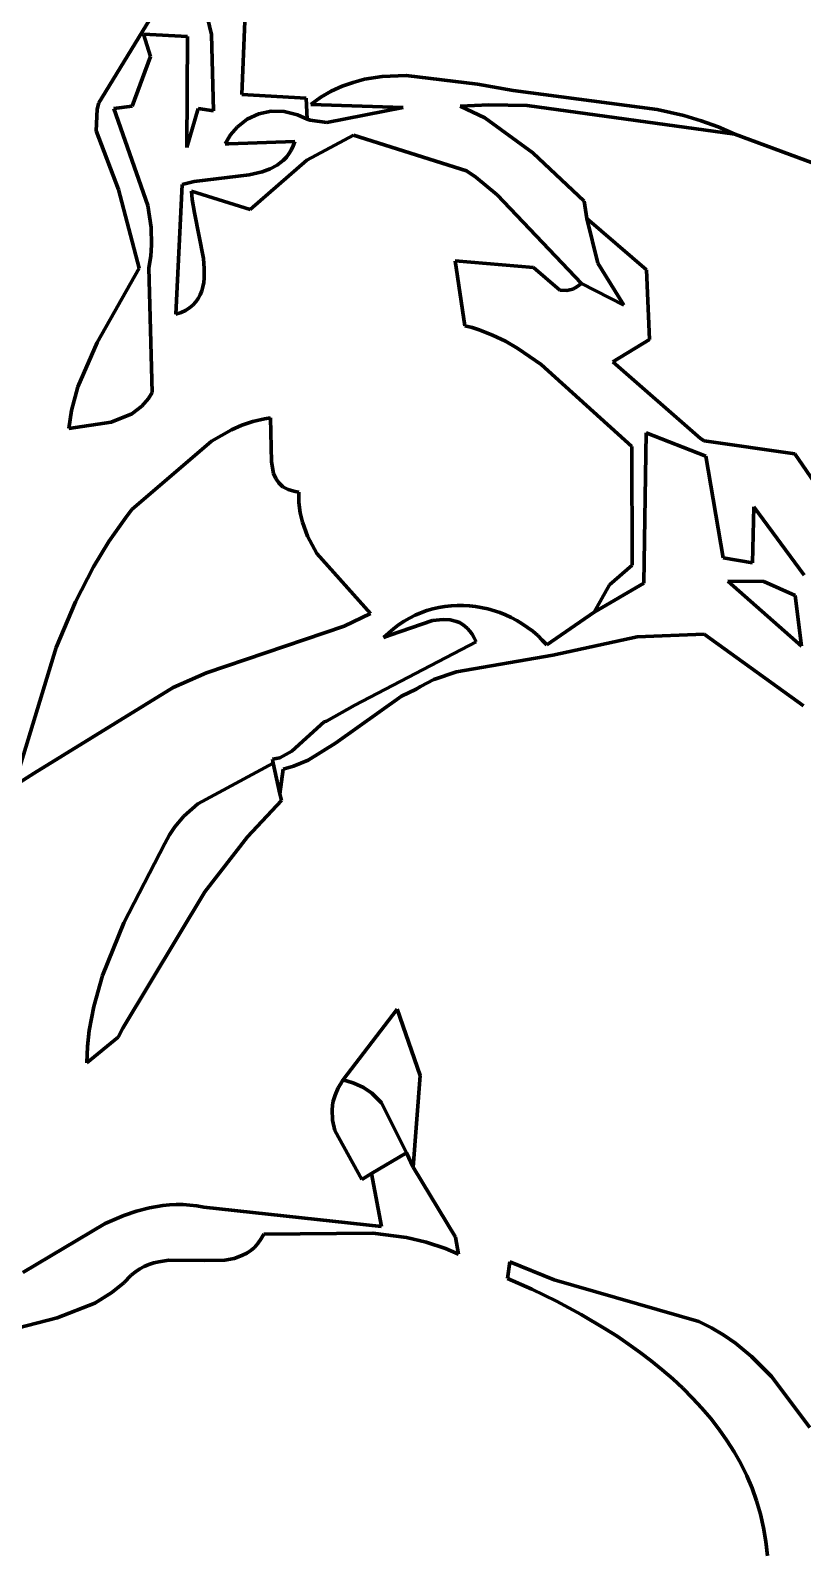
# Model space of a CAD drawing. Header units: millimetres. Extents: x 0 to 8.3, y 0 to 12.4.
# Drawn here: x 5.048 to 5.761, y 9.379 to 10.788 of the extents above; entities that cross this region are included whole.
import ezdxf

# ---------------------------------------------------------------- set-up
doc = ezdxf.new("R2010")
doc.units = ezdxf.units.MM
for name, color, linetype, lineweight in [('color#131313ff', 7, 'CONTINUOUS', 100), ('color#7c7c7cff', 7, 'CONTINUOUS', 100), ('color#c5c5c5ff', 7, 'CONTINUOUS', 100), ('color#ffffffff', 7, 'CONTINUOUS', 100)]:
    doc.layers.add(name, color=color, linetype=linetype, lineweight=lineweight)

msp = doc.modelspace()

# ---------------------------------------------------------------- linework, layer by layer
at = {"layer": 'color#131313ff'}
for p, q in [((5.1993, 10.8487), (5.2149, 10.7844)), ((5.1107, 10.7211), (5.1572, 10.7973)), ((5.243, 10.7287), (5.2458, 10.7965)), ((5.1926, 10.7825), (5.1519, 10.7845)), ((5.1519, 10.7845), (5.1586, 10.7638)), ((5.1922, 10.6797), (5.1926, 10.7825)), ((5.2149, 10.7844), (5.2167, 10.7135)), ((5.1586, 10.7638), (5.1416, 10.7178)), ((5.3356, 10.7364), (5.3256, 10.7318)), ((5.3459, 10.74), (5.3356, 10.7364)), ((5.3564, 10.7428), (5.3459, 10.74)), ((5.3726, 10.7453), (5.3564, 10.7428)), ((5.3947, 10.7463), (5.3726, 10.7453)), ((5.4609, 10.7383), (5.3947, 10.7463)), ((5.4938, 10.7323), (5.4609, 10.7383)), ((5.3024, 10.7254), (5.243, 10.7287)), ((5.3032, 10.7059), (5.3024, 10.7254)), ((5.3159, 10.7262), (5.3066, 10.7194)), ((5.3256, 10.7318), (5.3159, 10.7262)), ((5.627, 10.715), (5.4938, 10.7323)), ((5.1083, 10.6952), (5.1092, 10.7153)), ((5.1092, 10.7153), (5.1107, 10.7211)), ((5.1416, 10.7178), (5.1247, 10.7157)), ((5.1247, 10.7157), (5.156, 10.6262)), ((5.2025, 10.7159), (5.1922, 10.6797)), ((5.2167, 10.7135), (5.2025, 10.7159)), ((5.3066, 10.7194), (5.3922, 10.7166)), ((5.3922, 10.7166), (5.3216, 10.7029)), ((5.6514, 10.7093), (5.627, 10.715)), ((5.6674, 10.7045), (5.6514, 10.7093)), ((5.1288, 10.6408), (5.1083, 10.6952)), ((5.3062, 10.705), (5.3032, 10.7059)), ((5.3216, 10.7029), (5.3062, 10.705)), ((5.6831, 10.6988), (5.6674, 10.7045)), ((5.6987, 10.6919), (5.6831, 10.6988)), ((5.7778, 10.6627), (5.6987, 10.6919)), ((5.148, 10.5682), (5.1288, 10.6408)), ((5.156, 10.6262), (5.159, 10.6056)), ((5.159, 10.6056), (5.1594, 10.5898)), ((5.1594, 10.5898), (5.1587, 10.5791)), ((5.1091, 10.4993), (5.148, 10.5682)), ((5.1587, 10.5791), (5.157, 10.5683)), ((5.157, 10.5683), (5.1601, 10.4531)), ((5.0912, 10.4582), (5.1091, 10.4993)), ((5.0854, 10.4365), (5.0912, 10.4582)), ((5.1506, 10.4404), (5.1412, 10.4332)), ((5.1566, 10.4475), (5.1506, 10.4404)), ((5.1601, 10.4531), (5.1566, 10.4475)), ((5.0829, 10.4197), (5.0854, 10.4365)), ((5.1412, 10.4332), (5.1222, 10.4255)), ((5.243, 10.4228), (5.2532, 10.4262)), ((5.2532, 10.4262), (5.2639, 10.4287)), ((5.2639, 10.4287), (5.2695, 10.4296)), ((5.2695, 10.4296), (5.2703, 10.3888)), ((5.1222, 10.4255), (5.0829, 10.4197)), ((5.2148, 10.4081), (5.2333, 10.4186)), ((5.2333, 10.4186), (5.243, 10.4228)), ((5.6144, 10.2767), (5.6166, 10.4157)), ((5.6166, 10.4157), (5.672, 10.3942)), ((5.1412, 10.3449), (5.2148, 10.4081)), ((5.2703, 10.3888), (5.2723, 10.3781)), ((5.672, 10.3942), (5.688, 10.3)), ((5.2723, 10.3781), (5.2743, 10.3734)), ((5.2743, 10.3734), (5.2771, 10.3694)), ((5.2771, 10.3694), (5.2789, 10.3676)), ((5.2789, 10.3676), (5.2809, 10.3659)), ((5.2809, 10.3659), (5.2832, 10.3645)), ((5.2832, 10.3645), (5.2858, 10.3633)), ((5.2858, 10.3633), (5.2888, 10.3623)), ((5.2888, 10.3623), (5.2921, 10.3616)), ((5.2921, 10.3616), (5.2957, 10.361)), ((5.2957, 10.361), (5.2957, 10.3513)), ((5.1356, 10.3376), (5.1412, 10.3449)), ((5.2957, 10.3513), (5.2969, 10.3419)), ((5.2969, 10.3419), (5.2989, 10.333)), ((5.7151, 10.2954), (5.7161, 10.3474)), ((5.7161, 10.3474), (5.7627, 10.284)), ((5.1199, 10.3151), (5.1356, 10.3376)), ((5.2989, 10.333), (5.3036, 10.3202)), ((5.1058, 10.2917), (5.1199, 10.3151)), ((5.3036, 10.3202), (5.3123, 10.3043)), ((5.3123, 10.3043), (5.3619, 10.2488)), ((5.688, 10.3), (5.7151, 10.2954)), ((5.0892, 10.2593), (5.1058, 10.2917)), ((5.5686, 10.2498), (5.6144, 10.2767)), ((5.6922, 10.2786), (5.7603, 10.2184)), ((5.7256, 10.2784), (5.6922, 10.2786)), ((5.7543, 10.2653), (5.7256, 10.2784)), ((5.0714, 10.2172), (5.0892, 10.2593)), ((5.7603, 10.2184), (5.7543, 10.2653)), ((5.3619, 10.2488), (5.3376, 10.2369)), ((5.3929, 10.2415), (5.398, 10.2444)), ((5.398, 10.2444), (5.4032, 10.247)), ((5.4032, 10.247), (5.4085, 10.2493)), ((5.4085, 10.2493), (5.4139, 10.2513)), ((5.4139, 10.2513), (5.4194, 10.2529)), ((5.4291, 10.2432), (5.4193, 10.2422)), ((5.4194, 10.2529), (5.425, 10.2542)), ((5.425, 10.2542), (5.4306, 10.2551)), ((5.4354, 10.2428), (5.4291, 10.2432)), ((5.4306, 10.2551), (5.4363, 10.2557)), ((5.4363, 10.2557), (5.442, 10.2561)), ((5.442, 10.2561), (5.4477, 10.256)), ((5.4477, 10.256), (5.4534, 10.2557)), ((5.4534, 10.2557), (5.459, 10.2551)), ((5.459, 10.2551), (5.4703, 10.2529)), ((5.4703, 10.2529), (5.4813, 10.2495)), ((5.4813, 10.2495), (5.4867, 10.2473)), ((5.4867, 10.2473), (5.4919, 10.2449)), ((5.4919, 10.2449), (5.4971, 10.2421)), ((5.5249, 10.2196), (5.5686, 10.2498)), ((5.3376, 10.2369), (5.2102, 10.1937)), ((5.374, 10.2263), (5.3785, 10.2306)), ((5.3785, 10.2306), (5.3831, 10.2346)), ((5.4193, 10.2422), (5.3797, 10.2286)), ((5.3831, 10.2346), (5.3879, 10.2382)), ((5.3879, 10.2382), (5.3929, 10.2415)), ((5.4413, 10.2414), (5.4354, 10.2428)), ((5.444, 10.2402), (5.4413, 10.2414)), ((5.4467, 10.2388), (5.444, 10.2402)), ((5.4492, 10.237), (5.4467, 10.2388)), ((5.4516, 10.2348), (5.4492, 10.237)), ((5.4538, 10.2323), (5.4516, 10.2348)), ((5.4558, 10.2294), (5.4538, 10.2323)), ((5.4577, 10.2261), (5.4558, 10.2294)), ((5.4971, 10.2421), (5.5022, 10.2391)), ((5.5022, 10.2391), (5.507, 10.2358)), ((5.507, 10.2358), (5.5118, 10.2322)), ((5.5118, 10.2322), (5.5164, 10.2283)), ((5.6702, 10.2294), (5.6083, 10.227)), ((5.7621, 10.1632), (5.6702, 10.2294)), ((5.0368, 10.1036), (5.0714, 10.2172)), ((5.3473, 10.1639), (5.4594, 10.2224)), ((5.3797, 10.2286), (5.374, 10.2263)), ((5.4594, 10.2224), (5.4577, 10.2261)), ((5.5164, 10.2283), (5.5207, 10.2241)), ((5.5207, 10.2241), (5.5249, 10.2196)), ((5.6083, 10.227), (5.5305, 10.2101)), ((5.5305, 10.2101), (5.4415, 10.1948)), ((5.2102, 10.1937), (5.1794, 10.1801)), ((5.4203, 10.1875), (5.4081, 10.1812)), ((5.4415, 10.1948), (5.4203, 10.1875)), ((5.1794, 10.1801), (5.0509, 10.101)), ((5.4042, 10.1786), (5.3906, 10.1723)), ((5.4081, 10.1812), (5.4042, 10.1786)), ((5.3211, 10.1492), (5.3473, 10.1639)), ((5.3906, 10.1723), (5.3295, 10.1286)), ((5.289, 10.1214), (5.319, 10.1484)), ((5.319, 10.1484), (5.3211, 10.1492)), ((5.278, 10.1152), (5.289, 10.1214)), ((5.3295, 10.1286), (5.3043, 10.1131)), ((5.2712, 10.1138), (5.278, 10.1152)), ((5.272, 10.1101), (5.2712, 10.1138)), ((5.2782, 10.0819), (5.272, 10.1101)), ((5.2812, 10.1046), (5.2782, 10.0819)), ((5.2908, 10.1074), (5.2812, 10.1046)), ((5.3043, 10.1131), (5.2908, 10.1074)), ((5.0509, 10.101), (4.9488, 10.0358)), ((5.3628, 9.7305), (5.3953, 9.7496)), ((5.3953, 9.7496), (5.4014, 9.7364)), ((5.4014, 9.7364), (5.4403, 9.6718)), ((5.3721, 9.6815), (5.3628, 9.7305)), ((5.1338, 9.6919), (5.1456, 9.6959)), ((5.1456, 9.6959), (5.1576, 9.6989)), ((5.1576, 9.6989), (5.1698, 9.701)), ((5.1698, 9.701), (5.176, 9.7015)), ((5.176, 9.7015), (5.1823, 9.7018)), ((5.1823, 9.7018), (5.1886, 9.7018)), ((5.1886, 9.7018), (5.195, 9.7014)), ((5.195, 9.7014), (5.2014, 9.7007)), ((5.2014, 9.7007), (5.2079, 9.6996)), ((5.2079, 9.6996), (5.3721, 9.6815)), ((5.0405, 9.6391), (5.1165, 9.6845)), ((5.1165, 9.6845), (5.1338, 9.6919)), ((5.2576, 9.6658), (5.2545, 9.6623)), ((5.2606, 9.6699), (5.2576, 9.6658)), ((5.2633, 9.6745), (5.2606, 9.6699)), ((5.3641, 9.6754), (5.2633, 9.6745)), ((5.3951, 9.6715), (5.3641, 9.6754)), ((5.4133, 9.6672), (5.3951, 9.6715)), ((5.4313, 9.6611), (5.4133, 9.6672)), ((5.4403, 9.6718), (5.4432, 9.6559)), ((5.2357, 9.6521), (5.2271, 9.6506)), ((5.2398, 9.6534), (5.2357, 9.6521)), ((5.2437, 9.655), (5.2398, 9.6534)), ((5.2475, 9.657), (5.2437, 9.655)), ((5.2511, 9.6594), (5.2475, 9.657)), ((5.2545, 9.6623), (5.2511, 9.6594)), ((5.4432, 9.6559), (5.4313, 9.6611)), ((5.1445, 9.6398), (5.1406, 9.6366)), ((5.1486, 9.6425), (5.1445, 9.6398)), ((5.1528, 9.6447), (5.1486, 9.6425)), ((5.1571, 9.6465), (5.1528, 9.6447)), ((5.1615, 9.6479), (5.1571, 9.6465)), ((5.1661, 9.649), (5.1615, 9.6479)), ((5.1754, 9.6503), (5.1661, 9.649)), ((5.2088, 9.65), (5.1754, 9.6503)), ((5.2271, 9.6506), (5.2088, 9.65)), ((5.4885, 9.6336), (5.4907, 9.6489)), ((5.4907, 9.6489), (5.5317, 9.6323)), ((5.1338, 9.6295), (5.1229, 9.6204)), ((5.1406, 9.6366), (5.1338, 9.6295)), ((5.5111, 9.6235), (5.4885, 9.6336)), ((5.5339, 9.6124), (5.5111, 9.6235)), ((5.5317, 9.6323), (5.6653, 9.5938)), ((5.107, 9.6106), (5.0722, 9.597)), ((5.1229, 9.6204), (5.107, 9.6106)), ((5.5565, 9.6002), (5.5339, 9.6124)), ((5.0722, 9.597), (5.017, 9.583)), ((5.5788, 9.587), (5.5565, 9.6002)), ((5.5898, 9.58), (5.5788, 9.587)), ((5.6653, 9.5938), (5.6772, 9.5879)), ((5.6772, 9.5879), (5.6885, 9.5812)), ((5.6885, 9.5812), (5.6992, 9.5738)), ((5.6005, 9.5727), (5.5898, 9.58)), ((5.6111, 9.5651), (5.6005, 9.5727)), ((5.6992, 9.5738), (5.7142, 9.5614)), ((5.6214, 9.5572), (5.6111, 9.5651)), ((5.6314, 9.5491), (5.6214, 9.5572)), ((5.7142, 9.5614), (5.7324, 9.5428)), ((5.6412, 9.5406), (5.6314, 9.5491)), ((5.6506, 9.5319), (5.6412, 9.5406)), ((5.7324, 9.5428), (5.7679, 9.4957)), ((5.6596, 9.5228), (5.6506, 9.5319)), ((5.6682, 9.5135), (5.6596, 9.5228)), ((5.6764, 9.5039), (5.6682, 9.5135)), ((5.6841, 9.4939), (5.6764, 9.5039)), ((5.6913, 9.4837), (5.6841, 9.4939)), ((5.698, 9.4731), (5.6913, 9.4837)), ((5.7041, 9.4623), (5.698, 9.4731)), ((5.7097, 9.4511), (5.7041, 9.4623)), ((5.7146, 9.4395), (5.7097, 9.4511)), ((5.7188, 9.4277), (5.7146, 9.4395)), ((5.7224, 9.4155), (5.7188, 9.4277)), ((5.7253, 9.403), (5.7224, 9.4155)), ((5.7274, 9.3902), (5.7253, 9.403)), ((5.7287, 9.377), (5.7274, 9.3902))]:
    msp.add_line(p, q, dxfattribs=at)
at = {"layer": 'color#7c7c7cff'}
for p, q in [((5.3256, 10.7318), (5.3356, 10.7364)), ((5.3356, 10.7364), (5.3459, 10.74)), ((5.3459, 10.74), (5.3564, 10.7428)), ((5.3564, 10.7428), (5.3726, 10.7453)), ((5.3726, 10.7453), (5.3947, 10.7463)), ((5.3947, 10.7463), (5.4609, 10.7383)), ((5.4609, 10.7383), (5.4938, 10.7323)), ((5.3066, 10.7194), (5.3159, 10.7262)), ((5.3159, 10.7262), (5.3256, 10.7318)), ((5.4938, 10.7323), (5.627, 10.715)), ((5.248, 10.7059), (5.2587, 10.7108)), ((5.2587, 10.7108), (5.2702, 10.7132)), ((5.2702, 10.7132), (5.2822, 10.7129)), ((5.2822, 10.7129), (5.2943, 10.7099)), ((5.2943, 10.7099), (5.3032, 10.7059)), ((5.3922, 10.7166), (5.3066, 10.7194)), ((5.3216, 10.7029), (5.3922, 10.7166)), ((5.4714, 10.7193), (5.4448, 10.7181)), ((5.4448, 10.7181), (5.4676, 10.7073)), ((5.5066, 10.7185), (5.4714, 10.7193)), ((5.6987, 10.6919), (5.5066, 10.7185)), ((5.627, 10.715), (5.6514, 10.7093)), ((5.6514, 10.7093), (5.6674, 10.7045)), ((5.2325, 10.6915), (5.2385, 10.6986)), ((5.2385, 10.6986), (5.248, 10.7059)), ((5.3032, 10.7059), (5.3062, 10.705)), ((5.3062, 10.705), (5.3216, 10.7029)), ((5.4676, 10.7073), (5.5118, 10.6749)), ((5.6674, 10.7045), (5.6831, 10.6988)), ((5.6831, 10.6988), (5.6987, 10.6919)), ((5.2275, 10.6831), (5.2325, 10.6915)), ((5.231, 10.6832), (5.2275, 10.6831)), ((5.2919, 10.6854), (5.231, 10.6832)), ((5.2886, 10.6774), (5.2904, 10.6812)), ((5.2904, 10.6812), (5.2919, 10.6854)), ((5.3461, 10.6912), (5.3029, 10.6681)), ((5.4506, 10.6581), (5.3461, 10.6912)), ((5.3029, 10.6681), (5.2506, 10.6224)), ((5.2757, 10.6635), (5.2787, 10.6657)), ((5.2787, 10.6657), (5.2816, 10.6681)), ((5.2816, 10.6681), (5.2842, 10.6709)), ((5.2842, 10.6709), (5.2865, 10.674)), ((5.2865, 10.674), (5.2886, 10.6774)), ((5.5118, 10.6749), (5.5594, 10.6302)), ((5.1989, 10.6484), (5.2498, 10.6543)), ((5.2498, 10.6543), (5.2617, 10.6571)), ((5.2617, 10.6571), (5.269, 10.6599)), ((5.269, 10.6599), (5.2757, 10.6635)), ((5.4593, 10.6523), (5.4506, 10.6581)), ((5.4791, 10.636), (5.4593, 10.6523)), ((5.182, 10.5255), (5.1877, 10.6456)), ((5.1877, 10.6456), (5.1989, 10.6484)), ((5.2506, 10.6224), (5.1964, 10.6392)), ((5.1964, 10.6392), (5.197, 10.6317)), ((5.197, 10.6317), (5.1991, 10.6192)), ((5.5568, 10.5538), (5.4791, 10.636)), ((5.5594, 10.6302), (5.562, 10.6141)), ((5.1991, 10.6192), (5.2075, 10.577)), ((5.562, 10.6141), (5.572, 10.5727)), ((5.2075, 10.577), (5.2082, 10.5678)), ((5.2082, 10.5678), (5.2082, 10.559)), ((5.572, 10.5727), (5.5962, 10.5338)), ((5.2077, 10.5548), (5.207, 10.5508)), ((5.2082, 10.559), (5.2077, 10.5548)), ((5.5962, 10.5338), (5.5568, 10.5538)), ((5.2026, 10.5399), (5.2004, 10.5368)), ((5.2045, 10.5433), (5.2026, 10.5399)), ((5.2059, 10.547), (5.2045, 10.5433)), ((5.207, 10.5508), (5.2059, 10.547)), ((5.1867, 10.5271), (5.182, 10.5255)), ((5.1909, 10.529), (5.1867, 10.5271)), ((5.1946, 10.5313), (5.1909, 10.529)), ((5.1977, 10.5339), (5.1946, 10.5313)), ((5.2004, 10.5368), (5.1977, 10.5339)), ((5.6922, 10.2786), (5.7256, 10.2784)), ((5.7603, 10.2184), (5.6922, 10.2786)), ((5.7256, 10.2784), (5.7543, 10.2653)), ((5.7543, 10.2653), (5.7603, 10.2184)), ((5.3291, 9.8032), (5.3321, 9.81)), ((5.3321, 9.81), (5.334, 9.8134)), ((5.334, 9.8134), (5.3362, 9.8169)), ((5.3362, 9.8169), (5.3398, 9.8162)), ((5.3398, 9.8162), (5.3465, 9.8143)), ((5.3465, 9.8143), (5.3554, 9.8102)), ((5.3554, 9.8102), (5.3632, 9.8048)), ((5.3264, 9.7899), (5.3272, 9.7965)), ((5.3272, 9.7965), (5.3291, 9.8032)), ((5.3632, 9.8048), (5.372, 9.7959)), ((5.372, 9.7959), (5.3953, 9.7496)), ((5.3268, 9.7801), (5.3264, 9.7899)), ((5.329, 9.7705), (5.3268, 9.7801)), ((5.3538, 9.725), (5.329, 9.7705)), ((5.3953, 9.7496), (5.3628, 9.7305)), ((5.3628, 9.7305), (5.3538, 9.725))]:
    msp.add_line(p, q, dxfattribs=at)
at = {"layer": 'color#c5c5c5ff'}
for p, q in [((5.562, 10.6141), (5.6171, 10.5665)), ((5.572, 10.5727), (5.562, 10.6141)), ((5.4491, 10.5149), (5.4401, 10.5749)), ((5.4401, 10.5749), (5.5126, 10.5686)), ((5.5126, 10.5686), (5.537, 10.5478)), ((5.5962, 10.5338), (5.572, 10.5727)), ((5.5527, 10.5508), (5.5568, 10.5538)), ((5.5568, 10.5538), (5.5962, 10.5338)), ((5.6171, 10.5665), (5.6198, 10.502)), ((5.537, 10.5478), (5.5435, 10.5473)), ((5.5435, 10.5473), (5.5489, 10.5488)), ((5.5489, 10.5488), (5.5527, 10.5508)), ((5.4557, 10.5131), (5.4491, 10.5149)), ((5.4622, 10.511), (5.4557, 10.5131)), ((5.4747, 10.5062), (5.4622, 10.511)), ((5.4866, 10.5005), (5.4747, 10.5062)), ((5.498, 10.4939), (5.4866, 10.5005)), ((5.6198, 10.502), (5.5859, 10.4814)), ((5.5195, 10.4789), (5.498, 10.4939)), ((5.6035, 10.4032), (5.5195, 10.4789)), ((5.5859, 10.4814), (5.6669, 10.4105)), ((5.6166, 10.4157), (5.6144, 10.2767)), ((5.672, 10.3942), (5.6166, 10.4157)), ((5.6038, 10.2933), (5.6035, 10.4032)), ((5.6669, 10.4105), (5.6702, 10.4085)), ((5.6702, 10.4085), (5.7542, 10.3963)), ((5.688, 10.3), (5.672, 10.3942)), ((5.7542, 10.3963), (5.7831, 10.3542)), ((5.7161, 10.3474), (5.7151, 10.2954)), ((5.7627, 10.284), (5.7161, 10.3474)), ((5.7151, 10.2954), (5.688, 10.3)), ((5.5829, 10.2752), (5.6038, 10.2933)), ((5.6144, 10.2767), (5.5686, 10.2498)), ((5.5686, 10.2498), (5.5829, 10.2752)), ((5.2024, 10.0726), (5.272, 10.1101)), ((5.272, 10.1101), (5.2782, 10.0819)), ((5.2795, 10.0758), (5.2483, 10.042)), ((5.2782, 10.0819), (5.2795, 10.0758)), ((5.1809, 10.0514), (5.1893, 10.0613)), ((5.1893, 10.0613), (5.2024, 10.0726)), ((5.176, 10.044), (5.1809, 10.0514)), ((5.134, 9.9624), (5.1719, 10.0359)), ((5.1719, 10.0359), (5.176, 10.044)), ((5.2483, 10.042), (5.2088, 9.9912)), ((5.2088, 9.9912), (5.1328, 9.865)), ((5.1142, 9.9138), (5.134, 9.9624)), ((5.106, 9.885), (5.1142, 9.9138)), ((5.1019, 9.863), (5.106, 9.885)), ((5.3362, 9.8169), (5.3866, 9.8825)), ((5.3866, 9.8825), (5.4078, 9.8214)), ((5.1003, 9.8481), (5.1019, 9.863)), ((5.1328, 9.865), (5.1286, 9.8568)), ((5.1286, 9.8568), (5.0996, 9.8329)), ((5.0996, 9.8329), (5.1003, 9.8481)), ((5.4078, 9.8214), (5.4014, 9.7364)), ((5.3398, 9.8162), (5.3362, 9.8169)), ((5.3465, 9.8143), (5.3398, 9.8162)), ((5.3554, 9.8102), (5.3465, 9.8143)), ((5.3632, 9.8048), (5.3554, 9.8102)), ((5.372, 9.7959), (5.3632, 9.8048)), ((5.3953, 9.7496), (5.372, 9.7959)), ((5.4014, 9.7364), (5.3953, 9.7496))]:
    msp.add_line(p, q, dxfattribs=at)
at = {"layer": 'color#ffffffff'}
for p, q in [((5.2149, 10.7844), (5.1993, 10.8487)), ((5.1572, 10.7973), (5.1107, 10.7211)), ((5.2458, 10.7965), (5.243, 10.7287)), ((5.1586, 10.7638), (5.1519, 10.7845)), ((5.1519, 10.7845), (5.1926, 10.7825)), ((5.1926, 10.7825), (5.1922, 10.6797)), ((5.2167, 10.7135), (5.2149, 10.7844)), ((5.1416, 10.7178), (5.1586, 10.7638)), ((5.243, 10.7287), (5.3024, 10.7254)), ((5.3024, 10.7254), (5.3032, 10.7059)), ((5.1092, 10.7153), (5.1083, 10.6952)), ((5.1107, 10.7211), (5.1092, 10.7153)), ((5.1247, 10.7157), (5.1416, 10.7178)), ((5.156, 10.6262), (5.1247, 10.7157)), ((5.1922, 10.6797), (5.2025, 10.7159)), ((5.2025, 10.7159), (5.2167, 10.7135)), ((5.2587, 10.7108), (5.248, 10.7059)), ((5.2702, 10.7132), (5.2587, 10.7108)), ((5.2822, 10.7129), (5.2702, 10.7132)), ((5.2943, 10.7099), (5.2822, 10.7129)), ((5.3032, 10.7059), (5.2943, 10.7099)), ((5.4448, 10.7181), (5.4714, 10.7193)), ((5.4676, 10.7073), (5.4448, 10.7181)), ((5.4714, 10.7193), (5.5066, 10.7185)), ((5.5066, 10.7185), (5.6987, 10.6919)), ((5.1083, 10.6952), (5.1288, 10.6408)), ((5.2385, 10.6986), (5.2325, 10.6915)), ((5.248, 10.7059), (5.2385, 10.6986)), ((5.5118, 10.6749), (5.4676, 10.7073)), ((5.2325, 10.6915), (5.2275, 10.6831)), ((5.2275, 10.6831), (5.231, 10.6832)), ((5.231, 10.6832), (5.2919, 10.6854)), ((5.2904, 10.6812), (5.2886, 10.6774)), ((5.2919, 10.6854), (5.2904, 10.6812)), ((5.3029, 10.6681), (5.3461, 10.6912)), ((5.3461, 10.6912), (5.4506, 10.6581)), ((5.6987, 10.6919), (5.7778, 10.6627)), ((5.2506, 10.6224), (5.3029, 10.6681)), ((5.2787, 10.6657), (5.2757, 10.6635)), ((5.2816, 10.6681), (5.2787, 10.6657)), ((5.2842, 10.6709), (5.2816, 10.6681)), ((5.2865, 10.674), (5.2842, 10.6709)), ((5.2886, 10.6774), (5.2865, 10.674)), ((5.5594, 10.6302), (5.5118, 10.6749)), ((5.2498, 10.6543), (5.1989, 10.6484)), ((5.2617, 10.6571), (5.2498, 10.6543)), ((5.269, 10.6599), (5.2617, 10.6571)), ((5.2757, 10.6635), (5.269, 10.6599)), ((5.4506, 10.6581), (5.4593, 10.6523)), ((5.4593, 10.6523), (5.4791, 10.636)), ((5.1288, 10.6408), (5.148, 10.5682)), ((5.1877, 10.6456), (5.182, 10.5255)), ((5.1989, 10.6484), (5.1877, 10.6456)), ((5.197, 10.6317), (5.1964, 10.6392)), ((5.1964, 10.6392), (5.2506, 10.6224)), ((5.159, 10.6056), (5.156, 10.6262)), ((5.1991, 10.6192), (5.197, 10.6317)), ((5.4791, 10.636), (5.5568, 10.5538)), ((5.562, 10.6141), (5.5594, 10.6302)), ((5.2075, 10.577), (5.1991, 10.6192)), ((5.6171, 10.5665), (5.562, 10.6141)), ((5.1594, 10.5898), (5.159, 10.6056)), ((5.1587, 10.5791), (5.1594, 10.5898)), ((5.148, 10.5682), (5.1091, 10.4993)), ((5.157, 10.5683), (5.1587, 10.5791)), ((5.1601, 10.4531), (5.157, 10.5683)), ((5.2082, 10.5678), (5.2075, 10.577)), ((5.2082, 10.559), (5.2082, 10.5678)), ((5.5126, 10.5686), (5.4401, 10.5749)), ((5.4401, 10.5749), (5.4491, 10.5149)), ((5.537, 10.5478), (5.5126, 10.5686)), ((5.207, 10.5508), (5.2077, 10.5548)), ((5.2077, 10.5548), (5.2082, 10.559)), ((5.5568, 10.5538), (5.5527, 10.5508)), ((5.6198, 10.502), (5.6171, 10.5665)), ((5.2004, 10.5368), (5.2026, 10.5399)), ((5.2026, 10.5399), (5.2045, 10.5433)), ((5.2045, 10.5433), (5.2059, 10.547)), ((5.2059, 10.547), (5.207, 10.5508)), ((5.5435, 10.5473), (5.537, 10.5478)), ((5.5489, 10.5488), (5.5435, 10.5473)), ((5.5527, 10.5508), (5.5489, 10.5488)), ((5.182, 10.5255), (5.1867, 10.5271)), ((5.1867, 10.5271), (5.1909, 10.529)), ((5.1909, 10.529), (5.1946, 10.5313)), ((5.1946, 10.5313), (5.1977, 10.5339)), ((5.1977, 10.5339), (5.2004, 10.5368)), ((5.4491, 10.5149), (5.4557, 10.5131)), ((5.4557, 10.5131), (5.4622, 10.511)), ((5.4622, 10.511), (5.4747, 10.5062)), ((5.1091, 10.4993), (5.0912, 10.4582)), ((5.4747, 10.5062), (5.4866, 10.5005)), ((5.4866, 10.5005), (5.498, 10.4939)), ((5.5859, 10.4814), (5.6198, 10.502)), ((5.498, 10.4939), (5.5195, 10.4789)), ((5.5195, 10.4789), (5.6035, 10.4032)), ((5.6669, 10.4105), (5.5859, 10.4814)), ((5.0912, 10.4582), (5.0854, 10.4365)), ((5.1412, 10.4332), (5.1506, 10.4404)), ((5.1506, 10.4404), (5.1566, 10.4475)), ((5.1566, 10.4475), (5.1601, 10.4531)), ((5.0854, 10.4365), (5.0829, 10.4197)), ((5.1222, 10.4255), (5.1412, 10.4332)), ((5.2532, 10.4262), (5.243, 10.4228)), ((5.2639, 10.4287), (5.2532, 10.4262)), ((5.2695, 10.4296), (5.2639, 10.4287)), ((5.2703, 10.3888), (5.2695, 10.4296)), ((5.0829, 10.4197), (5.1222, 10.4255)), ((5.2333, 10.4186), (5.2148, 10.4081)), ((5.243, 10.4228), (5.2333, 10.4186)), ((5.2148, 10.4081), (5.1412, 10.3449)), ((5.6035, 10.4032), (5.6038, 10.2933)), ((5.6702, 10.4085), (5.6669, 10.4105)), ((5.7542, 10.3963), (5.6702, 10.4085)), ((5.2723, 10.3781), (5.2703, 10.3888)), ((5.7831, 10.3542), (5.7542, 10.3963)), ((5.2743, 10.3734), (5.2723, 10.3781)), ((5.2771, 10.3694), (5.2743, 10.3734)), ((5.2789, 10.3676), (5.2771, 10.3694)), ((5.2809, 10.3659), (5.2789, 10.3676)), ((5.2832, 10.3645), (5.2809, 10.3659)), ((5.2858, 10.3633), (5.2832, 10.3645)), ((5.2888, 10.3623), (5.2858, 10.3633)), ((5.2921, 10.3616), (5.2888, 10.3623)), ((5.2957, 10.361), (5.2921, 10.3616)), ((5.2957, 10.3513), (5.2957, 10.361)), ((5.1412, 10.3449), (5.1356, 10.3376)), ((5.2969, 10.3419), (5.2957, 10.3513)), ((5.2989, 10.333), (5.2969, 10.3419)), ((5.1356, 10.3376), (5.1199, 10.3151)), ((5.3036, 10.3202), (5.2989, 10.333)), ((5.1199, 10.3151), (5.1058, 10.2917)), ((5.3123, 10.3043), (5.3036, 10.3202)), ((5.3619, 10.2488), (5.3123, 10.3043)), ((5.1058, 10.2917), (5.0892, 10.2593)), ((5.6038, 10.2933), (5.5829, 10.2752)), ((5.5829, 10.2752), (5.5686, 10.2498)), ((5.0892, 10.2593), (5.0714, 10.2172)), ((5.3376, 10.2369), (5.3619, 10.2488)), ((5.398, 10.2444), (5.3929, 10.2415)), ((5.4032, 10.247), (5.398, 10.2444)), ((5.4085, 10.2493), (5.4032, 10.247)), ((5.4139, 10.2513), (5.4085, 10.2493)), ((5.4194, 10.2529), (5.4139, 10.2513)), ((5.4193, 10.2422), (5.4291, 10.2432)), ((5.425, 10.2542), (5.4194, 10.2529)), ((5.4306, 10.2551), (5.425, 10.2542)), ((5.4291, 10.2432), (5.4354, 10.2428)), ((5.4363, 10.2557), (5.4306, 10.2551)), ((5.442, 10.2561), (5.4363, 10.2557)), ((5.4477, 10.256), (5.442, 10.2561)), ((5.4534, 10.2557), (5.4477, 10.256)), ((5.459, 10.2551), (5.4534, 10.2557)), ((5.4703, 10.2529), (5.459, 10.2551)), ((5.4813, 10.2495), (5.4703, 10.2529)), ((5.4867, 10.2473), (5.4813, 10.2495)), ((5.4919, 10.2449), (5.4867, 10.2473)), ((5.4971, 10.2421), (5.4919, 10.2449)), ((5.5686, 10.2498), (5.5249, 10.2196)), ((5.2102, 10.1937), (5.3376, 10.2369)), ((5.3785, 10.2306), (5.374, 10.2263)), ((5.3831, 10.2346), (5.3785, 10.2306)), ((5.3797, 10.2286), (5.4193, 10.2422)), ((5.3879, 10.2382), (5.3831, 10.2346)), ((5.3929, 10.2415), (5.3879, 10.2382)), ((5.4354, 10.2428), (5.4413, 10.2414)), ((5.4413, 10.2414), (5.444, 10.2402)), ((5.444, 10.2402), (5.4467, 10.2388)), ((5.4467, 10.2388), (5.4492, 10.237)), ((5.4492, 10.237), (5.4516, 10.2348)), ((5.4516, 10.2348), (5.4538, 10.2323)), ((5.4538, 10.2323), (5.4558, 10.2294)), ((5.4558, 10.2294), (5.4577, 10.2261)), ((5.5022, 10.2391), (5.4971, 10.2421)), ((5.507, 10.2358), (5.5022, 10.2391)), ((5.5118, 10.2322), (5.507, 10.2358)), ((5.5164, 10.2283), (5.5118, 10.2322)), ((5.6083, 10.227), (5.6702, 10.2294)), ((5.6702, 10.2294), (5.7621, 10.1632)), ((5.0714, 10.2172), (5.0368, 10.1036)), ((5.4594, 10.2224), (5.3473, 10.1639)), ((5.374, 10.2263), (5.3797, 10.2286)), ((5.4577, 10.2261), (5.4594, 10.2224)), ((5.5207, 10.2241), (5.5164, 10.2283)), ((5.5249, 10.2196), (5.5207, 10.2241)), ((5.5305, 10.2101), (5.6083, 10.227)), ((5.4415, 10.1948), (5.5305, 10.2101)), ((5.1794, 10.1801), (5.2102, 10.1937)), ((5.4081, 10.1812), (5.4203, 10.1875)), ((5.4203, 10.1875), (5.4415, 10.1948)), ((5.0509, 10.101), (5.1794, 10.1801)), ((5.3906, 10.1723), (5.4042, 10.1786)), ((5.4042, 10.1786), (5.4081, 10.1812)), ((5.3473, 10.1639), (5.3211, 10.1492)), ((5.3295, 10.1286), (5.3906, 10.1723)), ((5.319, 10.1484), (5.289, 10.1214)), ((5.3211, 10.1492), (5.319, 10.1484)), ((5.289, 10.1214), (5.278, 10.1152)), ((5.3043, 10.1131), (5.3295, 10.1286)), ((5.272, 10.1101), (5.2024, 10.0726)), ((5.278, 10.1152), (5.2712, 10.1138)), ((5.2712, 10.1138), (5.272, 10.1101)), ((5.2782, 10.0819), (5.2812, 10.1046)), ((5.2812, 10.1046), (5.2908, 10.1074)), ((5.2908, 10.1074), (5.3043, 10.1131)), ((4.9488, 10.0358), (5.0509, 10.101)), ((5.2483, 10.042), (5.2795, 10.0758)), ((5.2795, 10.0758), (5.2782, 10.0819)), ((5.1893, 10.0613), (5.1809, 10.0514)), ((5.2024, 10.0726), (5.1893, 10.0613)), ((5.1809, 10.0514), (5.176, 10.044)), ((5.1719, 10.0359), (5.134, 9.9624)), ((5.176, 10.044), (5.1719, 10.0359)), ((5.2088, 9.9912), (5.2483, 10.042)), ((5.1328, 9.865), (5.2088, 9.9912)), ((5.134, 9.9624), (5.1142, 9.9138)), ((5.1142, 9.9138), (5.106, 9.885)), ((5.106, 9.885), (5.1019, 9.863)), ((5.3866, 9.8825), (5.3362, 9.8169)), ((5.4078, 9.8214), (5.3866, 9.8825)), ((5.1019, 9.863), (5.1003, 9.8481)), ((5.1286, 9.8568), (5.1328, 9.865)), ((5.0996, 9.8329), (5.1286, 9.8568)), ((5.1003, 9.8481), (5.0996, 9.8329)), ((5.4014, 9.7364), (5.4078, 9.8214)), ((5.3321, 9.81), (5.3291, 9.8032)), ((5.334, 9.8134), (5.3321, 9.81)), ((5.3362, 9.8169), (5.334, 9.8134)), ((5.3272, 9.7965), (5.3264, 9.7899)), ((5.3291, 9.8032), (5.3272, 9.7965)), ((5.3264, 9.7899), (5.3268, 9.7801)), ((5.3268, 9.7801), (5.329, 9.7705)), ((5.329, 9.7705), (5.3538, 9.725)), ((5.4403, 9.6718), (5.4014, 9.7364)), ((5.3538, 9.725), (5.3628, 9.7305)), ((5.3628, 9.7305), (5.3721, 9.6815)), ((5.1456, 9.6959), (5.1338, 9.6919)), ((5.1576, 9.6989), (5.1456, 9.6959)), ((5.1698, 9.701), (5.1576, 9.6989)), ((5.176, 9.7015), (5.1698, 9.701)), ((5.1823, 9.7018), (5.176, 9.7015)), ((5.1886, 9.7018), (5.1823, 9.7018)), ((5.195, 9.7014), (5.1886, 9.7018)), ((5.2014, 9.7007), (5.195, 9.7014)), ((5.2079, 9.6996), (5.2014, 9.7007)), ((5.3721, 9.6815), (5.2079, 9.6996)), ((5.1165, 9.6845), (5.0405, 9.6391)), ((5.1338, 9.6919), (5.1165, 9.6845)), ((5.2545, 9.6623), (5.2576, 9.6658)), ((5.2576, 9.6658), (5.2606, 9.6699)), ((5.2606, 9.6699), (5.2633, 9.6745)), ((5.2633, 9.6745), (5.3641, 9.6754)), ((5.3641, 9.6754), (5.3951, 9.6715)), ((5.3951, 9.6715), (5.4133, 9.6672)), ((5.4133, 9.6672), (5.4313, 9.6611)), ((5.4432, 9.6559), (5.4403, 9.6718)), ((5.2271, 9.6506), (5.2357, 9.6521)), ((5.2357, 9.6521), (5.2398, 9.6534)), ((5.2398, 9.6534), (5.2437, 9.655)), ((5.2437, 9.655), (5.2475, 9.657)), ((5.2475, 9.657), (5.2511, 9.6594)), ((5.2511, 9.6594), (5.2545, 9.6623)), ((5.4313, 9.6611), (5.4432, 9.6559)), ((5.1406, 9.6366), (5.1445, 9.6398)), ((5.1445, 9.6398), (5.1486, 9.6425)), ((5.1486, 9.6425), (5.1528, 9.6447)), ((5.1528, 9.6447), (5.1571, 9.6465)), ((5.1571, 9.6465), (5.1615, 9.6479)), ((5.1615, 9.6479), (5.1661, 9.649)), ((5.1661, 9.649), (5.1754, 9.6503)), ((5.1754, 9.6503), (5.2088, 9.65)), ((5.2088, 9.65), (5.2271, 9.6506)), ((5.4907, 9.6489), (5.4885, 9.6336)), ((5.5317, 9.6323), (5.4907, 9.6489)), ((5.1229, 9.6204), (5.1338, 9.6295)), ((5.1338, 9.6295), (5.1406, 9.6366)), ((5.4885, 9.6336), (5.5111, 9.6235)), ((5.5111, 9.6235), (5.5339, 9.6124)), ((5.6653, 9.5938), (5.5317, 9.6323)), ((5.0722, 9.597), (5.107, 9.6106)), ((5.107, 9.6106), (5.1229, 9.6204)), ((5.5339, 9.6124), (5.5565, 9.6002)), ((5.017, 9.583), (5.0722, 9.597)), ((5.5565, 9.6002), (5.5788, 9.587)), ((5.5788, 9.587), (5.5898, 9.58)), ((5.6772, 9.5879), (5.6653, 9.5938)), ((5.6885, 9.5812), (5.6772, 9.5879)), ((5.6992, 9.5738), (5.6885, 9.5812)), ((5.5898, 9.58), (5.6005, 9.5727)), ((5.6005, 9.5727), (5.6111, 9.5651)), ((5.7142, 9.5614), (5.6992, 9.5738)), ((5.6111, 9.5651), (5.6214, 9.5572)), ((5.6214, 9.5572), (5.6314, 9.5491)), ((5.7324, 9.5428), (5.7142, 9.5614)), ((5.6314, 9.5491), (5.6412, 9.5406)), ((5.6412, 9.5406), (5.6506, 9.5319)), ((5.7679, 9.4957), (5.7324, 9.5428)), ((5.6506, 9.5319), (5.6596, 9.5228)), ((5.6596, 9.5228), (5.6682, 9.5135)), ((5.6682, 9.5135), (5.6764, 9.5039)), ((5.6764, 9.5039), (5.6841, 9.4939)), ((5.6841, 9.4939), (5.6913, 9.4837)), ((5.6913, 9.4837), (5.698, 9.4731)), ((5.698, 9.4731), (5.7041, 9.4623)), ((5.7041, 9.4623), (5.7097, 9.4511)), ((5.7097, 9.4511), (5.7146, 9.4395)), ((5.7146, 9.4395), (5.7188, 9.4277)), ((5.7188, 9.4277), (5.7224, 9.4155)), ((5.7224, 9.4155), (5.7253, 9.403)), ((5.7253, 9.403), (5.7274, 9.3902)), ((5.7274, 9.3902), (5.7287, 9.377))]:
    msp.add_line(p, q, dxfattribs=at)

doc.saveas('drawing.dxf')
